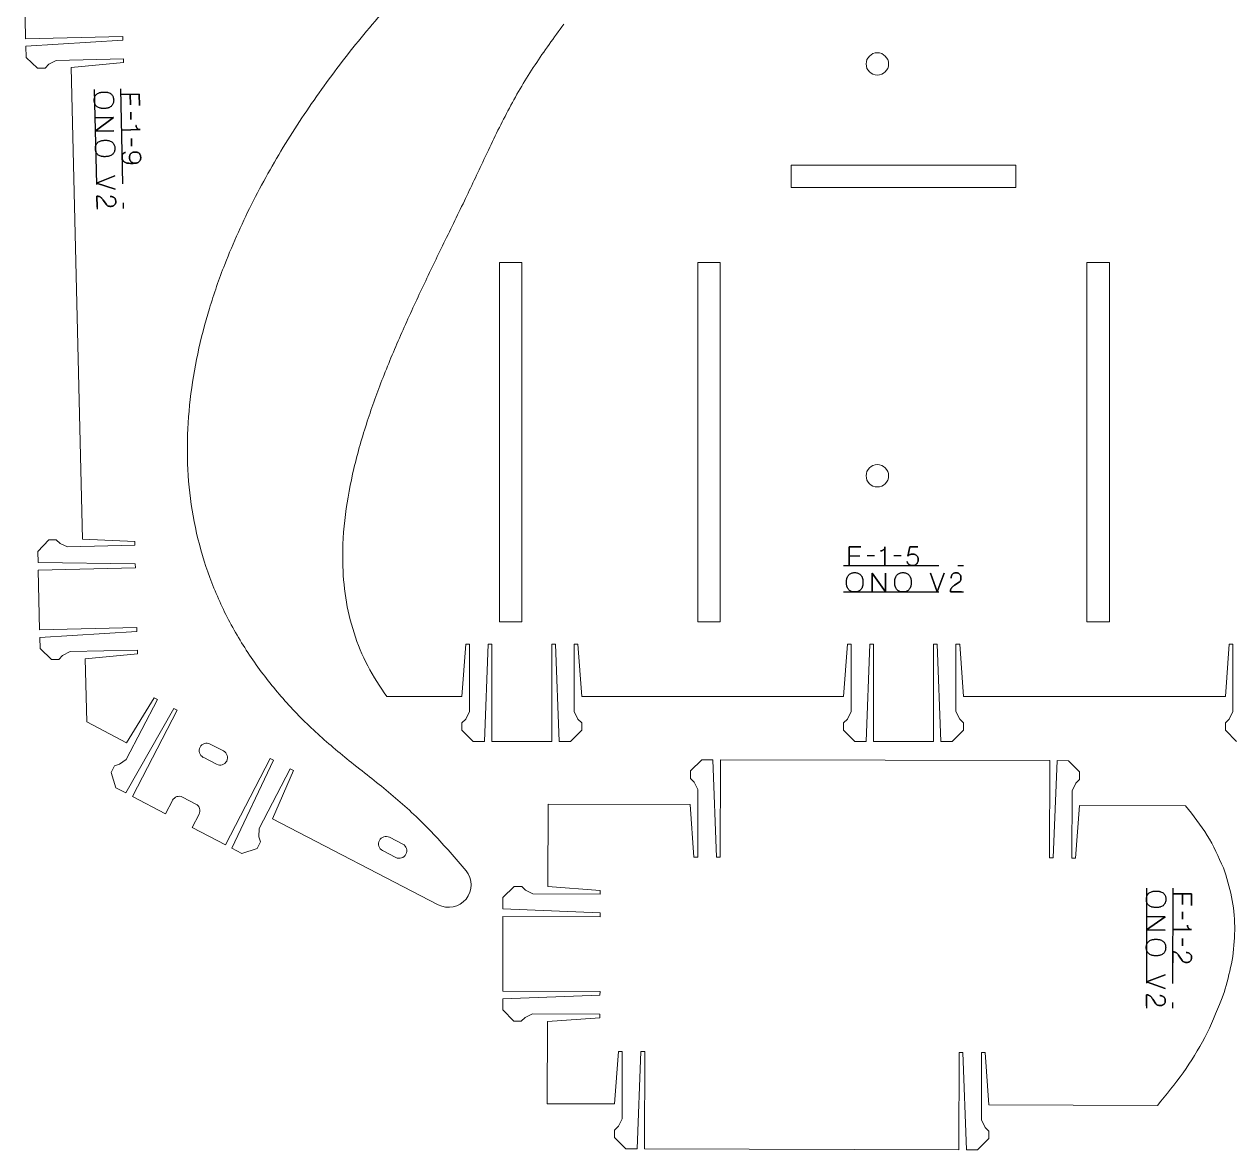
# Model space of a CAD drawing. Header units: millimetres. Extents: x 8 to 591, y 12 to 890.
# Drawn here: x 8.7 to 170.6, y 11.6 to 161.9 of the extents above; entities that cross this region are included whole.
import ezdxf

# ---------------------------------------------------------------- set-up
doc = ezdxf.new("R2010")
doc.units = ezdxf.units.MM
doc.header["$PDSIZE"] = -1
doc.linetypes.add('CENTERX2', pattern=[20.32, 12.7, -2.54, 2.54, -2.54])

msp = doc.modelspace()

# ---------------------------------------------------------------- linework, layer by layer
at = {"color": 7, "linetype": 'Continuous', "lineweight": 15}
for p, q in [((8.91, 160), (8.73, 168)), ((8.91, 160), (21.91, 160.31)), ((21.91, 160.31), (21.92, 159.81)), ((21.92, 159.81), (8.94, 159)), ((8.94, 159), (8.97, 157.5)), ((8.97, 157.5), (10.51, 156.04)), ((12, 156.58), (12.98, 157.1)), ((12.98, 157.1), (21.98, 157.31)), ((21.98, 157.31), (21.99, 156.81)), ((10.51, 156.04), (11.51, 156.06)), ((11.51, 156.06), (12, 156.58)), ((21.99, 156.81), (15.01, 156.15)), ((16.49, 93.16), (15.01, 156.15)), ((70.56, 144.75), (70.15, 143.84)), ((111.21, 143.12), (141.21, 143.12)), ((111.21, 143.12), (111.21, 140.12)), ((141.21, 143.12), (141.21, 140.12)), ((111.21, 140.12), (141.21, 140.12)), ((75.21, 130.12), (72.21, 130.12)), ((72.21, 130.12), (72.21, 82.12)), ((75.21, 130.12), (75.21, 82.12)), ((98.71, 130.12), (98.71, 82.12)), ((98.71, 130.12), (101.71, 130.12)), ((101.71, 130.12), (101.71, 82.12)), ((150.71, 130.12), (150.71, 82.12)), ((153.71, 130.12), (150.71, 130.12)), ((153.71, 130.12), (153.71, 82.12)), ((10.53, 91.52), (12, 93.06)), ((12, 93.06), (12.99, 93.08)), ((12.99, 93.08), (13.51, 92.59)), ((13.51, 92.59), (14.52, 92.12)), ((14.52, 92.12), (23.52, 92.33)), ((23.5, 92.83), (16.49, 93.16)), ((23.52, 92.33), (23.5, 92.83)), ((10.57, 90.02), (10.53, 91.52)), ((23.57, 89.83), (10.57, 90.02)), ((10.59, 89.02), (23.59, 89.33)), ((23.59, 89.33), (23.57, 89.83)), ((10.78, 81.03), (10.59, 89.02)), ((10.78, 81.03), (23.78, 81.33)), ((23.78, 81.33), (23.79, 80.83)), ((75.21, 82.12), (72.21, 82.12)), ((98.71, 82.12), (101.71, 82.12)), ((153.71, 82.12), (150.71, 82.12)), ((23.79, 80.83), (10.8, 80.03)), ((10.8, 80.03), (10.84, 78.53)), ((10.84, 78.53), (12.37, 77.06)), ((13.86, 77.6), (14.85, 78.12)), ((14.85, 78.12), (23.85, 78.33)), ((23.86, 77.83), (16.87, 77.17)), ((23.85, 78.33), (23.86, 77.83)), ((67.71, 79.12), (67.21, 72.12)), ((68.21, 79.12), (67.71, 79.12)), ((68.21, 70.12), (68.21, 79.12)), ((70.71, 79.12), (70.21, 66.12)), ((71.21, 79.12), (70.71, 79.12)), ((71.21, 66.12), (71.21, 79.12)), ((79.21, 79.12), (79.71, 79.12)), ((79.21, 66.12), (79.21, 79.12)), ((79.71, 79.12), (80.21, 66.12)), ((82.21, 79.12), (82.71, 79.12)), ((82.21, 70.12), (82.21, 79.12)), ((82.71, 79.12), (83.21, 72.12)), ((118.71, 79.12), (118.21, 72.12)), ((119.21, 79.12), (118.71, 79.12)), ((119.21, 70.12), (119.21, 79.12)), ((121.71, 79.12), (121.21, 66.12)), ((122.21, 79.12), (121.71, 79.12)), ((122.21, 66.12), (122.21, 79.12)), ((130.21, 79.12), (130.71, 79.12)), ((130.21, 66.12), (130.21, 79.12)), ((130.71, 79.12), (131.21, 66.12)), ((133.21, 79.12), (133.71, 79.12)), ((133.21, 70.12), (133.21, 79.12)), ((133.71, 79.12), (134.21, 72.12)), ((169.71, 79.12), (169.21, 72.12)), ((170.21, 79.12), (169.71, 79.12)), ((170.21, 70.12), (170.21, 79.12)), ((12.37, 77.06), (13.37, 77.09)), ((13.37, 77.09), (13.86, 77.6)), ((16.87, 77.17), (17.07, 68.73)), ((22.36, 63.72), (26.51, 71.71)), ((26.07, 71.94), (22.39, 65.96)), ((26.51, 71.71), (26.07, 71.94)), ((67.21, 72.12), (57.17, 72.12)), ((83.21, 72.12), (118.21, 72.12)), ((169.21, 72.12), (134.21, 72.12)), ((28.73, 70.55), (22.29, 59.25)), ((23.18, 58.79), (29.17, 70.32)), ((29.17, 70.32), (28.73, 70.55)), ((67.71, 69.12), (68.21, 70.12)), ((82.71, 69.12), (82.21, 70.12)), ((118.71, 69.12), (119.21, 70.12)), ((133.71, 69.12), (133.21, 70.12)), ((169.71, 69.12), (170.21, 70.12)), ((22.39, 65.96), (17.07, 68.73)), ((67.21, 68.62), (67.71, 69.12)), ((67.21, 67.62), (67.21, 68.62)), ((83.21, 68.62), (82.71, 69.12)), ((83.21, 67.62), (83.21, 68.62)), ((118.21, 68.62), (118.71, 69.12)), ((118.21, 67.62), (118.21, 68.62)), ((134.21, 68.62), (133.71, 69.12)), ((134.21, 67.62), (134.21, 68.62)), ((169.21, 68.62), (169.71, 69.12)), ((169.21, 67.62), (169.21, 68.62)), ((68.71, 66.12), (67.21, 67.62)), ((81.71, 66.12), (83.21, 67.62)), ((119.71, 66.12), (118.21, 67.62)), ((132.71, 66.12), (134.21, 67.62)), ((170.71, 66.12), (169.21, 67.62)), ((35.35, 64.86), (33.57, 65.78)), ((70.21, 66.12), (68.71, 66.12)), ((71.21, 66.12), (79.21, 66.12)), ((80.21, 66.12), (81.71, 66.12)), ((121.21, 66.12), (119.71, 66.12)), ((122.21, 66.12), (130.21, 66.12)), ((131.21, 66.12), (132.71, 66.12)), ((21.45, 63.07), (22.36, 63.72)), ((34.43, 63.09), (32.65, 64.01)), ((35.6, 52.33), (41.59, 63.87)), ((42.04, 63.64), (36.48, 51.87)), ((41.59, 63.87), (42.04, 63.64)), ((99.24, 63.69), (97.74, 62.19)), ((100.74, 63.68), (99.24, 63.69)), ((101.2, 50.68), (100.74, 63.68)), ((101.74, 63.68), (101.7, 50.68)), ((145.74, 63.56), (101.74, 63.68)), ((145.74, 63.56), (145.7, 50.56)), ((146.2, 50.56), (146.74, 63.56)), ((146.74, 63.56), (148.24, 63.55)), ((148.24, 63.55), (149.74, 62.05)), ((20.32, 61.97), (20.78, 62.85)), ((20.96, 59.94), (20.32, 61.97)), ((20.78, 62.85), (21.45, 63.07)), ((40.1, 54.5), (44.26, 62.48)), ((44.7, 62.25), (41.91, 55.81)), ((44.26, 62.48), (44.7, 62.25)), ((53.56, 62.44), (52.77, 63.05)), ((97.74, 62.19), (97.73, 61.19)), ((149.74, 62.05), (149.73, 61.05)), ((22.29, 59.25), (20.96, 59.94)), ((97.73, 61.19), (98.23, 60.69)), ((98.23, 60.69), (98.73, 59.69)), ((149.23, 60.55), (148.73, 59.55)), ((149.73, 61.05), (149.23, 60.55)), ((27.61, 56.48), (23.18, 58.79)), ((29.88, 58.68), (31.66, 57.76)), ((98.73, 59.69), (98.71, 50.69)), ((148.73, 59.55), (148.7, 50.55)), ((27.61, 56.48), (28.53, 58.26)), ((78.69, 46.74), (78.72, 57.74)), ((97.72, 57.69), (78.72, 57.74)), ((98.21, 50.69), (97.72, 57.69)), ((149.2, 50.55), (149.72, 57.55)), ((163.9, 57.51), (149.72, 57.55)), ((32.08, 56.41), (31.16, 54.64)), ((41.91, 55.81), (64.05, 44.31)), ((35.6, 52.33), (31.16, 54.64)), ((40.09, 53.38), (40.1, 54.5)), ((36.48, 51.87), (37.82, 51.18)), ((37.82, 51.18), (39.84, 51.82)), ((39.84, 51.82), (40.3, 52.71)), ((40.3, 52.71), (40.09, 53.38)), ((59.3, 52.41), (57.53, 53.33)), ((58.38, 50.63), (56.61, 51.55)), ((98.71, 50.69), (98.21, 50.69)), ((101.7, 50.68), (101.2, 50.68)), ((145.7, 50.56), (146.2, 50.56)), ((148.7, 50.55), (149.2, 50.55)), ((168.94, 49.23), (169.28, 48.29)), ((72.69, 45.26), (74.19, 46.76)), ((74.19, 46.76), (75.19, 46.75)), ((75.19, 46.75), (75.69, 46.25)), ((75.69, 46.25), (76.69, 45.75)), ((76.69, 45.75), (85.69, 45.72)), ((85.69, 46.22), (78.69, 46.74)), ((85.69, 45.72), (85.69, 46.22)), ((72.69, 43.76), (72.69, 45.26)), ((85.68, 43.22), (72.69, 43.76)), ((72.68, 42.76), (72.66, 32.76)), ((72.68, 42.76), (85.68, 42.72)), ((85.68, 42.72), (85.68, 43.22)), ((72.66, 32.76), (85.66, 32.72)), ((85.66, 32.72), (85.65, 32.22)), ((169.03, 32.58), (168.71, 31.64)), ((85.65, 32.22), (72.65, 31.76)), ((72.65, 31.76), (72.65, 30.26)), ((72.65, 30.26), (74.14, 28.76)), ((75.14, 28.75), (75.65, 29.25)), ((75.65, 29.25), (76.65, 29.75)), ((76.65, 29.75), (85.65, 29.72)), ((85.65, 29.22), (78.64, 28.74)), ((85.65, 29.72), (85.65, 29.22)), ((74.14, 28.76), (75.14, 28.75)), ((78.64, 28.74), (78.61, 17.74)), ((88.13, 24.72), (87.61, 17.72)), ((88.63, 24.72), (88.13, 24.72)), ((88.61, 15.72), (88.63, 24.72)), ((91.13, 24.71), (90.6, 11.71)), ((91.63, 24.71), (91.13, 24.71)), ((91.6, 11.71), (91.63, 24.71)), ((133.6, 11.59), (133.63, 24.59)), ((133.63, 24.59), (134.13, 24.59)), ((134.13, 24.59), (134.6, 11.59)), ((136.61, 15.58), (136.63, 24.58)), ((136.63, 24.58), (137.13, 24.58)), ((137.13, 24.58), (137.61, 17.58)), ((78.61, 17.74), (87.61, 17.72)), ((137.61, 17.58), (160.15, 17.52)), ((87.6, 14.22), (88.11, 14.72)), ((88.11, 14.72), (88.61, 15.72)), ((137.11, 14.58), (136.61, 15.58)), ((137.6, 14.08), (137.11, 14.58)), ((87.6, 13.22), (87.6, 14.22)), ((89.1, 11.71), (87.6, 13.22)), ((136.1, 11.59), (137.6, 13.08)), ((137.6, 13.08), (137.6, 14.08)), ((90.6, 11.71), (89.1, 11.71)), ((133.6, 11.59), (91.6, 11.71)), ((134.6, 11.59), (136.1, 11.59))]:
    msp.add_line(p, q, dxfattribs=at)
at = {"color": 7, "linetype": 'CENTERX2'}
for p, q in [((18.08, 153.22), (18.45, 137.22)), ((21.58, 153.3), (21.95, 137.31)), ((118.21, 89.62), (134.21, 89.62)), ((118.21, 86.12), (134.21, 86.12)), ((158.69, 46.52), (158.65, 30.52)), ((162.19, 46.51), (162.15, 30.51))]:
    msp.add_line(p, q, dxfattribs=at)
at = {"color": 7, "linetype": 'Continuous'}
for p, q in [((118.96, 90.91), (120.37, 90.91)), ((122.35, 90.94), (121.34, 90.94)), ((125.91, 90.94), (124.9, 90.94))]:
    msp.add_line(p, q, dxfattribs=at)
at = {"color": 7, "linetype": 'Continuous', "flags": 128}
for points in [[(18.08, 151.74), (18.08, 151.86), (18.09, 151.96), (18.11, 152.07), (18.14, 152.17), (18.17, 152.27), (18.22, 152.36), (18.28, 152.45), (18.35, 152.53), (18.43, 152.6), (18.52, 152.67), (18.63, 152.72), (18.74, 152.77), (18.8, 152.8), (18.87, 152.81), (18.94, 152.83), (19.02, 152.84), (19.09, 152.86), (19.17, 152.86), (19.26, 152.87), (19.35, 152.87), (19.35, 152.87), (19.44, 152.87), (19.52, 152.87), (19.6, 152.87), (19.68, 152.86), (19.75, 152.85), (19.83, 152.84), (19.89, 152.82), (19.96, 152.8), (20.08, 152.76), (20.19, 152.7), (20.28, 152.64), (20.37, 152.57), (20.44, 152.5), (20.5, 152.42), (20.56, 152.33), (20.6, 152.23), (20.63, 152.13), (20.65, 152.02), (20.67, 151.92), (20.68, 151.8), (20.68, 151.8), (20.67, 151.69), (20.66, 151.58), (20.65, 151.48), (20.62, 151.38), (20.58, 151.28), (20.53, 151.19), (20.47, 151.1), (20.4, 151.02), (20.32, 150.95), (20.23, 150.88), (20.12, 150.82), (20.01, 150.77), (19.94, 150.75), (19.88, 150.73), (19.8, 150.72), (19.73, 150.7), (19.65, 150.69), (19.57, 150.68), (19.49, 150.68), (19.4, 150.67), (19.4, 150.67), (19.31, 150.67), (19.23, 150.67), (19.14, 150.68), (19.07, 150.69), (18.99, 150.7), (18.92, 150.71), (18.85, 150.73), (18.79, 150.75), (18.67, 150.79), (18.56, 150.84), (18.47, 150.9), (18.39, 150.97), (18.31, 151.05), (18.25, 151.13), (18.2, 151.22), (18.16, 151.32), (18.13, 151.42), (18.1, 151.52), (18.09, 151.63)], [(18.08, 151.74), (18.08, 151.86), (18.09, 151.96), (18.11, 152.07), (18.14, 152.17), (18.17, 152.27), (18.22, 152.36), (18.28, 152.45), (18.35, 152.53), (18.43, 152.6), (18.52, 152.67), (18.63, 152.72), (18.74, 152.77), (18.8, 152.8), (18.87, 152.81), (18.94, 152.83), (19.02, 152.84), (19.09, 152.86), (19.17, 152.86), (19.26, 152.87), (19.35, 152.87), (19.35, 152.87), (19.44, 152.87), (19.52, 152.87), (19.6, 152.87), (19.68, 152.86), (19.75, 152.85), (19.83, 152.84), (19.89, 152.82), (19.96, 152.8), (20.08, 152.76), (20.19, 152.7), (20.28, 152.64), (20.37, 152.57), (20.44, 152.5), (20.5, 152.42), (20.56, 152.33), (20.6, 152.23), (20.63, 152.13), (20.65, 152.02), (20.67, 151.92), (20.68, 151.8), (20.68, 151.8), (20.67, 151.69), (20.66, 151.58), (20.65, 151.48), (20.62, 151.38), (20.58, 151.28), (20.53, 151.19), (20.47, 151.1), (20.4, 151.02), (20.32, 150.95), (20.23, 150.88), (20.12, 150.82), (20.01, 150.77), (19.94, 150.75), (19.88, 150.73), (19.8, 150.72), (19.73, 150.7), (19.65, 150.69), (19.57, 150.68), (19.49, 150.68), (19.4, 150.67), (19.4, 150.67), (19.31, 150.67), (19.23, 150.67), (19.14, 150.68), (19.07, 150.69), (18.99, 150.7), (18.92, 150.71), (18.85, 150.73), (18.79, 150.75), (18.67, 150.79), (18.56, 150.84), (18.47, 150.9), (18.39, 150.97), (18.31, 151.05), (18.25, 151.13), (18.2, 151.22), (18.16, 151.32), (18.13, 151.42), (18.1, 151.52), (18.09, 151.63), (18.08, 151.74)], [(24.09, 152.61), (24.13, 151.07), (24.13, 151.07), (24.09, 152.61), (24.09, 152.61), (21.59, 152.55), (21.59, 152.55), (24.09, 152.61)], [(22.88, 152.58), (22.91, 151.18), (22.91, 151.18), (22.88, 152.58)], [(20.67, 149.49), (18.21, 147.65), (18.21, 147.65), (20.71, 147.71), (20.71, 147.71), (18.21, 147.65), (18.21, 147.65), (20.67, 149.49), (20.67, 149.49), (18.17, 149.43), (18.17, 149.43), (20.67, 149.49)], [(22.99, 149.2), (22.96, 150.2), (22.96, 150.2), (22.99, 149.2)], [(24.21, 147.85), (24.13, 147.85), (24.06, 147.86), (24, 147.88), (23.94, 147.91), (23.89, 147.94), (23.85, 147.98), (23.81, 148.02), (23.78, 148.07), (23.75, 148.11), (23.72, 148.16), (23.7, 148.21), (23.68, 148.26), (23.67, 148.31), (23.66, 148.35), (23.66, 148.39), (23.65, 148.42), (23.65, 148.42), (23.66, 148.39), (23.66, 148.35), (23.67, 148.31), (23.68, 148.26), (23.7, 148.21), (23.72, 148.16), (23.75, 148.11), (23.78, 148.07), (23.81, 148.02), (23.85, 147.98), (23.89, 147.94), (23.94, 147.91), (24, 147.88), (24.06, 147.86), (24.13, 147.85), (24.21, 147.85), (24.21, 147.85), (21.71, 147.79), (21.71, 147.79), (24.21, 147.85)], [(18.23, 145.3), (18.23, 145.42), (18.24, 145.52), (18.26, 145.63), (18.29, 145.73), (18.33, 145.83), (18.37, 145.92), (18.43, 146.01), (18.5, 146.09), (18.58, 146.16), (18.67, 146.22), (18.78, 146.28), (18.89, 146.33), (18.96, 146.35), (19.02, 146.37), (19.09, 146.39), (19.17, 146.4), (19.25, 146.42), (19.33, 146.42), (19.41, 146.43), (19.5, 146.43), (19.5, 146.43), (19.59, 146.43), (19.67, 146.43), (19.75, 146.43), (19.83, 146.42), (19.91, 146.41), (19.98, 146.4), (20.05, 146.38), (20.11, 146.36), (20.23, 146.32), (20.34, 146.26), (20.43, 146.2), (20.52, 146.13), (20.59, 146.06), (20.66, 145.97), (20.71, 145.89), (20.75, 145.79), (20.78, 145.69), (20.81, 145.58), (20.82, 145.48), (20.83, 145.36), (20.83, 145.36), (20.83, 145.25), (20.82, 145.14), (20.8, 145.04), (20.77, 144.93), (20.73, 144.84), (20.68, 144.75), (20.63, 144.66), (20.56, 144.58), (20.47, 144.51), (20.38, 144.44), (20.28, 144.38), (20.16, 144.33), (20.09, 144.31), (20.03, 144.29), (19.96, 144.28), (19.88, 144.26), (19.81, 144.25), (19.72, 144.24), (19.64, 144.24), (19.55, 144.23), (19.55, 144.23), (19.46, 144.23), (19.38, 144.23), (19.3, 144.24), (19.22, 144.25), (19.14, 144.26), (19.07, 144.27), (19.01, 144.29), (18.94, 144.3), (18.82, 144.35), (18.72, 144.4), (18.62, 144.46), (18.54, 144.53), (18.46, 144.61), (18.4, 144.69), (18.35, 144.78), (18.31, 144.88), (18.28, 144.98), (18.25, 145.08), (18.24, 145.19)], [(18.23, 145.3), (18.23, 145.42), (18.24, 145.52), (18.26, 145.63), (18.29, 145.73), (18.33, 145.83), (18.37, 145.92), (18.43, 146.01), (18.5, 146.09), (18.58, 146.16), (18.67, 146.22), (18.78, 146.28), (18.89, 146.33), (18.96, 146.35), (19.02, 146.37), (19.09, 146.39), (19.17, 146.4), (19.25, 146.42), (19.33, 146.42), (19.41, 146.43), (19.5, 146.43), (19.5, 146.43), (19.59, 146.43), (19.67, 146.43), (19.75, 146.43), (19.83, 146.42), (19.91, 146.41), (19.98, 146.4), (20.05, 146.38), (20.11, 146.36), (20.23, 146.32), (20.34, 146.26), (20.43, 146.2), (20.52, 146.13), (20.59, 146.06), (20.66, 145.97), (20.71, 145.89), (20.75, 145.79), (20.78, 145.69), (20.81, 145.58), (20.82, 145.48), (20.83, 145.36), (20.83, 145.36), (20.83, 145.25), (20.82, 145.14), (20.8, 145.04), (20.77, 144.93), (20.73, 144.84), (20.68, 144.75), (20.63, 144.66), (20.56, 144.58), (20.47, 144.51), (20.38, 144.44), (20.28, 144.38), (20.16, 144.33), (20.09, 144.31), (20.03, 144.29), (19.96, 144.28), (19.88, 144.26), (19.81, 144.25), (19.72, 144.24), (19.64, 144.24), (19.55, 144.23), (19.55, 144.23), (19.46, 144.23), (19.38, 144.23), (19.3, 144.24), (19.22, 144.25), (19.14, 144.26), (19.07, 144.27), (19.01, 144.29), (18.94, 144.3), (18.82, 144.35), (18.72, 144.4), (18.62, 144.46), (18.54, 144.53), (18.46, 144.61), (18.4, 144.69), (18.35, 144.78), (18.31, 144.88), (18.28, 144.98), (18.25, 145.08), (18.24, 145.19), (18.23, 145.3)], [(23.07, 145.64), (23.05, 146.65), (23.05, 146.65), (23.07, 145.64)], [(23.56, 143.36), (23.48, 143.36), (23.4, 143.37), (23.32, 143.39), (23.25, 143.41), (23.18, 143.44), (23.12, 143.48), (23.06, 143.52), (23.01, 143.56), (22.96, 143.61), (22.92, 143.67), (22.88, 143.73), (22.85, 143.79), (22.82, 143.86), (22.81, 143.93), (22.79, 144.01), (22.79, 144.08), (22.79, 144.08), (22.79, 144.16), (22.79, 144.23), (22.81, 144.31), (22.82, 144.38), (22.84, 144.45), (22.87, 144.51), (22.9, 144.57), (22.94, 144.62), (22.99, 144.67), (23.04, 144.72), (23.1, 144.76), (23.17, 144.79), (23.25, 144.82), (23.33, 144.84), (23.42, 144.86), (23.52, 144.86), (23.52, 144.86), (23.62, 144.86), (23.72, 144.85), (23.8, 144.83), (23.88, 144.81), (23.95, 144.78), (24.01, 144.74), (24.07, 144.7), (24.11, 144.65), (24.16, 144.6), (24.19, 144.54), (24.22, 144.48), (24.25, 144.41), (24.27, 144.34), (24.28, 144.27), (24.29, 144.19), (24.29, 144.12), (24.29, 144.12), (24.29, 144.04), (24.28, 143.97), (24.27, 143.9), (24.25, 143.83), (24.22, 143.76), (24.18, 143.7), (24.14, 143.64), (24.1, 143.59), (24.05, 143.54), (23.99, 143.5), (23.93, 143.46), (23.86, 143.43), (23.79, 143.41), (23.72, 143.39), (23.64, 143.37), (23.56, 143.36), (23.56, 143.36), (23.5, 143.36), (23.43, 143.35), (23.36, 143.35), (23.27, 143.34), (23.19, 143.34), (23.1, 143.33), (23, 143.33), (22.91, 143.33), (22.71, 143.35), (22.52, 143.37), (22.42, 143.39), (22.33, 143.42), (22.24, 143.45), (22.16, 143.49), (22.09, 143.54), (22.02, 143.6), (21.95, 143.66), (21.9, 143.74), (21.88, 143.78), (21.86, 143.82), (21.84, 143.86), (21.82, 143.91), (21.81, 143.96), (21.8, 144.02), (21.8, 144.07), (21.79, 144.13), (21.79, 144.13), (21.79, 144.23), (21.8, 144.31), (21.81, 144.39), (21.83, 144.45), (21.86, 144.51), (21.88, 144.56), (21.91, 144.61), (21.95, 144.65), (21.98, 144.68), (22.02, 144.71), (22.05, 144.73), (22.09, 144.75), (22.13, 144.77), (22.17, 144.78), (22.2, 144.79), (22.24, 144.79), (22.24, 144.79), (22.2, 144.79), (22.17, 144.78), (22.13, 144.77), (22.09, 144.75), (22.05, 144.73), (22.02, 144.71), (21.98, 144.68), (21.95, 144.65), (21.91, 144.61), (21.88, 144.56), (21.86, 144.51), (21.83, 144.45), (21.81, 144.39), (21.8, 144.31), (21.79, 144.23), (21.79, 144.13), (21.79, 144.13), (21.8, 144.07), (21.8, 144.02), (21.81, 143.96), (21.82, 143.91), (21.84, 143.86), (21.86, 143.82), (21.88, 143.78), (21.9, 143.74), (21.95, 143.66), (22.02, 143.6), (22.09, 143.54), (22.16, 143.49), (22.24, 143.45), (22.33, 143.42), (22.42, 143.39), (22.52, 143.37), (22.71, 143.35), (22.91, 143.33), (23, 143.33), (23.1, 143.33), (23.19, 143.34), (23.27, 143.34), (23.36, 143.35), (23.43, 143.35), (23.5, 143.36), (23.56, 143.36), (23.56, 143.36), (23.64, 143.37), (23.72, 143.39), (23.79, 143.41), (23.86, 143.43), (23.93, 143.46), (23.99, 143.5), (24.05, 143.54), (24.1, 143.59), (24.14, 143.64), (24.18, 143.7), (24.22, 143.76), (24.25, 143.83), (24.27, 143.9), (24.28, 143.97), (24.29, 144.04), (24.29, 144.12), (24.29, 144.12), (24.29, 144.19), (24.28, 144.27), (24.27, 144.34), (24.25, 144.41), (24.22, 144.48), (24.19, 144.54), (24.16, 144.6), (24.11, 144.65), (24.07, 144.7), (24.01, 144.74), (23.95, 144.78), (23.88, 144.81), (23.8, 144.83), (23.72, 144.85), (23.62, 144.86), (23.52, 144.86), (23.52, 144.86), (23.42, 144.86), (23.33, 144.84), (23.25, 144.82), (23.17, 144.79), (23.1, 144.76), (23.04, 144.72), (22.99, 144.67), (22.94, 144.62), (22.9, 144.57), (22.87, 144.51), (22.84, 144.45), (22.82, 144.38), (22.81, 144.31), (22.79, 144.23), (22.79, 144.16), (22.79, 144.08), (22.79, 144.08), (22.79, 144.01), (22.81, 143.93), (22.82, 143.86), (22.85, 143.79), (22.88, 143.73), (22.92, 143.67), (22.96, 143.61), (23.01, 143.56), (23.06, 143.52), (23.12, 143.48), (23.18, 143.44), (23.25, 143.41), (23.32, 143.39), (23.4, 143.37), (23.48, 143.36), (23.56, 143.36)], [(18.37, 140.72), (20.85, 141.69), (20.85, 141.69), (18.37, 140.72), (18.37, 140.72), (20.89, 139.88), (20.89, 139.88), (18.37, 140.72)], [(18.41, 138.97), (18.51, 138.97), (18.59, 138.96), (18.67, 138.94), (18.74, 138.92), (18.8, 138.9), (18.86, 138.87), (18.92, 138.84), (18.97, 138.8), (19.02, 138.76), (19.06, 138.72), (19.1, 138.67), (19.14, 138.62), (19.22, 138.52), (19.29, 138.41), (19.29, 138.41), (19.71, 137.83), (19.71, 137.83), (19.74, 137.79), (19.77, 137.75), (19.81, 137.72), (19.85, 137.69), (19.93, 137.65), (20.01, 137.62), (20.1, 137.61), (20.18, 137.6), (20.27, 137.6), (20.36, 137.6), (20.36, 137.6), (20.4, 137.61), (20.45, 137.61), (20.5, 137.62), (20.55, 137.64), (20.61, 137.66), (20.66, 137.68), (20.71, 137.71), (20.75, 137.75), (20.8, 137.79), (20.84, 137.83), (20.87, 137.89), (20.91, 137.95), (20.93, 138.01), (20.95, 138.09), (20.96, 138.17), (20.96, 138.25), (20.96, 138.25), (20.96, 138.34), (20.94, 138.43), (20.92, 138.5), (20.89, 138.57), (20.86, 138.63), (20.82, 138.68), (20.77, 138.73), (20.72, 138.77), (20.67, 138.81), (20.61, 138.84), (20.55, 138.87), (20.49, 138.89), (20.42, 138.9), (20.36, 138.91), (20.29, 138.91), (20.23, 138.92), (20.23, 138.92), (20.29, 138.91), (20.36, 138.91), (20.42, 138.9), (20.49, 138.89), (20.55, 138.87), (20.61, 138.84), (20.67, 138.81), (20.72, 138.77), (20.77, 138.73), (20.82, 138.68), (20.86, 138.63), (20.89, 138.57), (20.92, 138.5), (20.94, 138.43), (20.96, 138.34), (20.96, 138.25), (20.96, 138.25), (20.96, 138.17), (20.95, 138.09), (20.93, 138.01), (20.91, 137.95), (20.87, 137.89), (20.84, 137.83), (20.8, 137.79), (20.75, 137.75), (20.71, 137.71), (20.66, 137.68), (20.61, 137.66), (20.55, 137.64), (20.5, 137.62), (20.45, 137.61), (20.4, 137.61), (20.36, 137.6), (20.36, 137.6), (20.27, 137.6), (20.18, 137.6), (20.1, 137.61), (20.01, 137.62), (19.93, 137.65), (19.85, 137.69), (19.81, 137.72), (19.77, 137.75), (19.74, 137.79), (19.71, 137.83), (19.71, 137.83), (19.29, 138.41), (19.29, 138.41), (19.22, 138.52), (19.14, 138.62), (19.1, 138.67), (19.06, 138.72), (19.02, 138.76), (18.97, 138.8), (18.92, 138.84), (18.86, 138.87), (18.8, 138.9), (18.74, 138.92), (18.67, 138.94), (18.59, 138.96), (18.51, 138.97), (18.41, 138.97), (18.41, 138.97), (18.45, 137.49), (18.45, 137.49), (18.41, 138.97)], [(118.96, 92.12), (120.51, 92.12), (120.51, 92.12), (118.96, 92.12), (118.96, 92.12), (118.96, 89.62), (118.96, 89.62), (118.96, 92.12)], [(123.73, 92.12), (123.72, 92.05), (123.71, 91.98), (123.69, 91.92), (123.66, 91.86), (123.62, 91.81), (123.59, 91.77), (123.54, 91.73), (123.5, 91.7), (123.45, 91.67), (123.4, 91.65), (123.35, 91.63), (123.3, 91.61), (123.26, 91.6), (123.21, 91.59), (123.17, 91.59), (123.14, 91.58), (123.14, 91.58), (123.17, 91.59), (123.21, 91.59), (123.26, 91.6), (123.3, 91.61), (123.35, 91.63), (123.4, 91.65), (123.45, 91.67), (123.5, 91.7), (123.54, 91.73), (123.59, 91.77), (123.62, 91.81), (123.66, 91.86), (123.69, 91.92), (123.71, 91.98), (123.72, 92.05), (123.73, 92.12), (123.73, 92.12), (123.73, 89.62), (123.73, 89.62), (123.73, 92.12)], [(127.06, 92.12), (126.78, 90.89), (126.78, 90.89), (126.85, 90.95), (126.92, 91), (126.99, 91.05), (127.06, 91.08), (127.14, 91.11), (127.23, 91.14), (127.28, 91.14), (127.33, 91.15), (127.39, 91.15), (127.45, 91.15), (127.45, 91.15), (127.51, 91.15), (127.58, 91.14), (127.64, 91.13), (127.71, 91.11), (127.77, 91.09), (127.83, 91.06), (127.89, 91.02), (127.94, 90.98), (127.99, 90.93), (128.04, 90.88), (128.08, 90.82), (128.11, 90.75), (128.14, 90.68), (128.16, 90.61), (128.17, 90.53), (128.18, 90.44), (128.18, 90.44), (128.18, 90.41), (128.17, 90.38), (128.17, 90.34), (128.17, 90.31), (128.15, 90.22), (128.12, 90.13), (128.09, 90.04), (128.04, 89.95), (128.02, 89.91), (127.98, 89.87), (127.95, 89.83), (127.91, 89.79), (127.87, 89.75), (127.82, 89.72), (127.77, 89.69), (127.71, 89.67), (127.65, 89.65), (127.59, 89.64), (127.52, 89.63), (127.44, 89.62), (127.44, 89.62), (127.33, 89.63), (127.23, 89.64), (127.14, 89.66), (127.07, 89.68), (127, 89.71), (126.94, 89.75), (126.89, 89.79), (126.85, 89.83), (126.81, 89.87), (126.78, 89.92), (126.76, 89.96), (126.74, 90.01), (126.71, 90.1), (126.7, 90.18), (126.7, 90.18), (126.71, 90.1), (126.74, 90.01), (126.76, 89.96), (126.78, 89.92), (126.81, 89.87), (126.85, 89.83), (126.89, 89.79), (126.94, 89.75), (127, 89.71), (127.07, 89.68), (127.14, 89.66), (127.23, 89.64), (127.33, 89.63), (127.44, 89.62), (127.44, 89.62), (127.52, 89.63), (127.59, 89.64), (127.65, 89.65), (127.71, 89.67), (127.77, 89.69), (127.82, 89.72), (127.87, 89.75), (127.91, 89.79), (127.95, 89.83), (127.98, 89.87), (128.02, 89.91), (128.04, 89.95), (128.09, 90.04), (128.12, 90.13), (128.15, 90.22), (128.17, 90.31), (128.17, 90.34), (128.17, 90.38), (128.18, 90.41), (128.18, 90.44), (128.18, 90.44), (128.17, 90.53), (128.16, 90.61), (128.14, 90.68), (128.11, 90.75), (128.08, 90.82), (128.04, 90.88), (127.99, 90.93), (127.94, 90.98), (127.89, 91.02), (127.83, 91.06), (127.77, 91.09), (127.71, 91.11), (127.64, 91.13), (127.58, 91.14), (127.51, 91.15), (127.45, 91.15), (127.45, 91.15), (127.39, 91.15), (127.33, 91.15), (127.28, 91.14), (127.23, 91.14), (127.14, 91.11), (127.06, 91.08), (126.99, 91.05), (126.92, 91), (126.85, 90.95), (126.78, 90.89), (126.78, 90.89), (127.06, 92.12), (127.06, 92.12), (128.1, 92.12), (128.1, 92.12), (127.06, 92.12)], [(119.69, 86.09), (119.58, 86.1), (119.47, 86.11), (119.36, 86.13), (119.26, 86.16), (119.16, 86.2), (119.07, 86.25), (118.99, 86.31), (118.91, 86.38), (118.84, 86.46), (118.78, 86.55), (118.72, 86.66), (118.67, 86.78), (118.65, 86.84), (118.64, 86.91), (118.62, 86.98), (118.61, 87.05), (118.6, 87.13), (118.59, 87.21), (118.59, 87.3), (118.59, 87.39), (118.59, 87.39), (118.59, 87.47), (118.59, 87.56), (118.6, 87.64), (118.61, 87.72), (118.62, 87.79), (118.64, 87.86), (118.65, 87.93), (118.67, 87.99), (118.72, 88.11), (118.78, 88.22), (118.84, 88.31), (118.91, 88.4), (118.99, 88.47), (119.07, 88.53), (119.16, 88.58), (119.26, 88.62), (119.36, 88.65), (119.47, 88.67), (119.58, 88.68), (119.69, 88.69), (119.69, 88.69), (119.8, 88.68), (119.91, 88.67), (120.01, 88.65), (120.12, 88.62), (120.21, 88.58), (120.3, 88.53), (120.39, 88.47), (120.46, 88.4), (120.54, 88.31), (120.6, 88.22), (120.66, 88.11), (120.7, 87.99), (120.72, 87.93), (120.74, 87.86), (120.75, 87.79), (120.77, 87.72), (120.78, 87.64), (120.78, 87.56), (120.79, 87.47), (120.79, 87.39), (120.79, 87.39), (120.79, 87.3), (120.78, 87.21), (120.78, 87.13), (120.77, 87.05), (120.75, 86.98), (120.74, 86.91), (120.72, 86.84), (120.7, 86.78), (120.66, 86.66), (120.6, 86.55), (120.54, 86.46), (120.46, 86.38), (120.39, 86.31), (120.3, 86.25), (120.21, 86.2), (120.12, 86.16), (120.01, 86.13), (119.91, 86.11), (119.8, 86.1)], [(119.69, 86.09), (119.58, 86.1), (119.47, 86.11), (119.36, 86.13), (119.26, 86.16), (119.16, 86.2), (119.07, 86.25), (118.99, 86.31), (118.91, 86.38), (118.84, 86.46), (118.78, 86.55), (118.72, 86.66), (118.67, 86.78), (118.65, 86.84), (118.64, 86.91), (118.62, 86.98), (118.61, 87.05), (118.6, 87.13), (118.59, 87.21), (118.59, 87.3), (118.59, 87.39), (118.59, 87.39), (118.59, 87.47), (118.59, 87.56), (118.6, 87.64), (118.61, 87.72), (118.62, 87.79), (118.64, 87.86), (118.65, 87.93), (118.67, 87.99), (118.72, 88.11), (118.78, 88.22), (118.84, 88.31), (118.91, 88.4), (118.99, 88.47), (119.07, 88.53), (119.16, 88.58), (119.26, 88.62), (119.36, 88.65), (119.47, 88.67), (119.58, 88.68), (119.69, 88.69), (119.69, 88.69), (119.8, 88.68), (119.91, 88.67), (120.01, 88.65), (120.12, 88.62), (120.21, 88.58), (120.3, 88.53), (120.39, 88.47), (120.46, 88.4), (120.54, 88.31), (120.6, 88.22), (120.66, 88.11), (120.7, 87.99), (120.72, 87.93), (120.74, 87.86), (120.75, 87.79), (120.77, 87.72), (120.78, 87.64), (120.78, 87.56), (120.79, 87.47), (120.79, 87.39), (120.79, 87.39), (120.79, 87.3), (120.78, 87.21), (120.78, 87.13), (120.77, 87.05), (120.75, 86.98), (120.74, 86.91), (120.72, 86.84), (120.7, 86.78), (120.66, 86.66), (120.6, 86.55), (120.54, 86.46), (120.46, 86.38), (120.39, 86.31), (120.3, 86.25), (120.21, 86.2), (120.12, 86.16), (120.01, 86.13), (119.91, 86.11), (119.8, 86.1), (119.69, 86.09)], [(122.01, 88.62), (123.79, 86.12), (123.79, 86.12), (123.79, 88.62), (123.79, 88.62), (123.79, 86.12), (123.79, 86.12), (122.01, 88.62), (122.01, 88.62), (122.01, 86.12), (122.01, 86.12), (122.01, 88.62)], [(126.13, 86.09), (126.02, 86.1), (125.91, 86.11), (125.8, 86.13), (125.7, 86.16), (125.61, 86.2), (125.52, 86.25), (125.43, 86.31), (125.35, 86.38), (125.28, 86.46), (125.22, 86.55), (125.16, 86.66), (125.12, 86.78), (125.1, 86.84), (125.08, 86.91), (125.06, 86.98), (125.05, 87.05), (125.04, 87.13), (125.03, 87.21), (125.03, 87.3), (125.03, 87.39), (125.03, 87.39), (125.03, 87.47), (125.03, 87.56), (125.04, 87.64), (125.05, 87.72), (125.06, 87.79), (125.08, 87.86), (125.1, 87.93), (125.12, 87.99), (125.16, 88.11), (125.22, 88.22), (125.28, 88.31), (125.35, 88.4), (125.43, 88.47), (125.52, 88.53), (125.61, 88.58), (125.7, 88.62), (125.8, 88.65), (125.91, 88.67), (126.02, 88.68), (126.13, 88.69), (126.13, 88.69), (126.24, 88.68), (126.35, 88.67), (126.46, 88.65), (126.56, 88.62), (126.65, 88.58), (126.75, 88.53), (126.83, 88.47), (126.91, 88.4), (126.98, 88.31), (127.04, 88.22), (127.1, 88.11), (127.14, 87.99), (127.17, 87.93), (127.18, 87.86), (127.2, 87.79), (127.21, 87.72), (127.22, 87.64), (127.23, 87.56), (127.23, 87.47), (127.23, 87.39), (127.23, 87.39), (127.23, 87.3), (127.23, 87.21), (127.22, 87.13), (127.21, 87.05), (127.2, 86.98), (127.18, 86.91), (127.17, 86.84), (127.14, 86.78), (127.1, 86.66), (127.04, 86.55), (126.98, 86.46), (126.91, 86.38), (126.83, 86.31), (126.75, 86.25), (126.65, 86.2), (126.56, 86.16), (126.46, 86.13), (126.35, 86.11), (126.24, 86.1)], [(126.13, 86.09), (126.02, 86.1), (125.91, 86.11), (125.8, 86.13), (125.7, 86.16), (125.61, 86.2), (125.52, 86.25), (125.43, 86.31), (125.35, 86.38), (125.28, 86.46), (125.22, 86.55), (125.16, 86.66), (125.12, 86.78), (125.1, 86.84), (125.08, 86.91), (125.06, 86.98), (125.05, 87.05), (125.04, 87.13), (125.03, 87.21), (125.03, 87.3), (125.03, 87.39), (125.03, 87.39), (125.03, 87.47), (125.03, 87.56), (125.04, 87.64), (125.05, 87.72), (125.06, 87.79), (125.08, 87.86), (125.1, 87.93), (125.12, 87.99), (125.16, 88.11), (125.22, 88.22), (125.28, 88.31), (125.35, 88.4), (125.43, 88.47), (125.52, 88.53), (125.61, 88.58), (125.7, 88.62), (125.8, 88.65), (125.91, 88.67), (126.02, 88.68), (126.13, 88.69), (126.13, 88.69), (126.24, 88.68), (126.35, 88.67), (126.46, 88.65), (126.56, 88.62), (126.65, 88.58), (126.75, 88.53), (126.83, 88.47), (126.91, 88.4), (126.98, 88.31), (127.04, 88.22), (127.1, 88.11), (127.14, 87.99), (127.17, 87.93), (127.18, 87.86), (127.2, 87.79), (127.21, 87.72), (127.22, 87.64), (127.23, 87.56), (127.23, 87.47), (127.23, 87.39), (127.23, 87.39), (127.23, 87.3), (127.23, 87.21), (127.22, 87.13), (127.21, 87.05), (127.2, 86.98), (127.18, 86.91), (127.17, 86.84), (127.14, 86.78), (127.1, 86.66), (127.04, 86.55), (126.98, 86.46), (126.91, 86.38), (126.83, 86.31), (126.75, 86.25), (126.65, 86.2), (126.56, 86.16), (126.46, 86.13), (126.35, 86.11), (126.24, 86.1), (126.13, 86.09)], [(130.71, 86.12), (129.8, 88.62), (129.8, 88.62), (130.71, 86.12), (130.71, 86.12), (131.62, 88.62), (131.62, 88.62), (130.71, 86.12)], [(132.47, 86.12), (132.47, 86.22), (132.48, 86.3), (132.5, 86.38), (132.52, 86.45), (132.55, 86.51), (132.58, 86.57), (132.61, 86.62), (132.65, 86.67), (132.69, 86.72), (132.73, 86.77), (132.78, 86.81), (132.83, 86.85), (132.93, 86.92), (133.04, 86.99), (133.04, 86.99), (133.64, 87.39), (133.64, 87.39), (133.68, 87.42), (133.72, 87.45), (133.75, 87.49), (133.78, 87.53), (133.82, 87.61), (133.85, 87.69), (133.87, 87.77), (133.87, 87.86), (133.88, 87.95), (133.88, 88.04), (133.88, 88.04), (133.88, 88.08), (133.87, 88.13), (133.86, 88.18), (133.85, 88.23), (133.83, 88.28), (133.8, 88.34), (133.78, 88.39), (133.74, 88.43), (133.7, 88.48), (133.66, 88.52), (133.61, 88.56), (133.55, 88.59), (133.48, 88.62), (133.41, 88.64), (133.33, 88.65), (133.24, 88.66), (133.24, 88.66), (133.15, 88.65), (133.07, 88.64), (132.99, 88.62), (132.93, 88.59), (132.86, 88.56), (132.81, 88.52), (132.76, 88.48), (132.72, 88.43), (132.68, 88.37), (132.65, 88.32), (132.62, 88.26), (132.6, 88.2), (132.58, 88.13), (132.57, 88.07), (132.56, 88), (132.56, 87.94), (132.56, 87.94), (132.56, 88), (132.57, 88.07), (132.58, 88.13), (132.6, 88.2), (132.62, 88.26), (132.65, 88.32), (132.68, 88.37), (132.72, 88.43), (132.76, 88.48), (132.81, 88.52), (132.86, 88.56), (132.93, 88.59), (132.99, 88.62), (133.07, 88.64), (133.15, 88.65), (133.24, 88.66), (133.24, 88.66), (133.33, 88.65), (133.41, 88.64), (133.48, 88.62), (133.55, 88.59), (133.61, 88.56), (133.66, 88.52), (133.7, 88.48), (133.74, 88.43), (133.78, 88.39), (133.8, 88.34), (133.83, 88.28), (133.85, 88.23), (133.86, 88.18), (133.87, 88.13), (133.88, 88.08), (133.88, 88.04), (133.88, 88.04), (133.88, 87.95), (133.87, 87.86), (133.87, 87.77), (133.85, 87.69), (133.82, 87.61), (133.78, 87.53), (133.75, 87.49), (133.72, 87.45), (133.68, 87.42), (133.64, 87.39), (133.64, 87.39), (133.04, 86.99), (133.04, 86.99), (132.93, 86.92), (132.83, 86.85), (132.78, 86.81), (132.73, 86.77), (132.69, 86.72), (132.65, 86.67), (132.61, 86.62), (132.58, 86.57), (132.55, 86.51), (132.52, 86.45), (132.5, 86.38), (132.48, 86.3), (132.47, 86.22), (132.47, 86.12), (132.47, 86.12), (133.95, 86.12), (133.95, 86.12), (132.47, 86.12)], [(158.66, 45.05), (158.66, 45.16), (158.68, 45.27), (158.7, 45.38), (158.73, 45.48), (158.77, 45.57), (158.82, 45.66), (158.88, 45.75), (158.95, 45.83), (159.03, 45.9), (159.12, 45.96), (159.23, 46.01), (159.35, 46.06), (159.41, 46.08), (159.48, 46.1), (159.55, 46.11), (159.62, 46.13), (159.7, 46.14), (159.78, 46.14), (159.87, 46.15), (159.96, 46.15), (159.96, 46.15), (160.04, 46.14), (160.13, 46.14), (160.21, 46.13), (160.29, 46.12), (160.36, 46.11), (160.43, 46.1), (160.5, 46.08), (160.56, 46.06), (160.68, 46.01), (160.79, 45.95), (160.88, 45.89), (160.97, 45.82), (161.04, 45.74), (161.1, 45.66), (161.15, 45.57), (161.19, 45.47), (161.22, 45.37), (161.24, 45.26), (161.25, 45.15), (161.25, 45.04), (161.25, 45.04), (161.25, 44.93), (161.24, 44.82), (161.21, 44.72), (161.18, 44.61), (161.15, 44.52), (161.09, 44.43), (161.03, 44.34), (160.96, 44.27), (160.88, 44.19), (160.78, 44.13), (160.68, 44.08), (160.56, 44.03), (160.49, 44.01), (160.43, 43.99), (160.35, 43.98), (160.28, 43.96), (160.2, 43.96), (160.12, 43.95), (160.04, 43.95), (159.95, 43.94), (159.95, 43.94), (159.86, 43.95), (159.78, 43.95), (159.69, 43.96), (159.62, 43.97), (159.54, 43.98), (159.47, 43.99), (159.4, 44.01), (159.34, 44.03), (159.22, 44.08), (159.12, 44.14), (159.02, 44.2), (158.94, 44.27), (158.87, 44.35), (158.81, 44.43), (158.76, 44.52), (158.72, 44.62), (158.69, 44.72), (158.67, 44.83), (158.66, 44.94)], [(158.66, 45.05), (158.66, 45.16), (158.68, 45.27), (158.7, 45.38), (158.73, 45.48), (158.77, 45.57), (158.82, 45.66), (158.88, 45.75), (158.95, 45.83), (159.03, 45.9), (159.12, 45.96), (159.23, 46.01), (159.35, 46.06), (159.41, 46.08), (159.48, 46.1), (159.55, 46.11), (159.62, 46.13), (159.7, 46.14), (159.78, 46.14), (159.87, 46.15), (159.96, 46.15), (159.96, 46.15), (160.04, 46.14), (160.13, 46.14), (160.21, 46.13), (160.29, 46.12), (160.36, 46.11), (160.43, 46.1), (160.5, 46.08), (160.56, 46.06), (160.68, 46.01), (160.79, 45.95), (160.88, 45.89), (160.97, 45.82), (161.04, 45.74), (161.1, 45.66), (161.15, 45.57), (161.19, 45.47), (161.22, 45.37), (161.24, 45.26), (161.25, 45.15), (161.25, 45.04), (161.25, 45.04), (161.25, 44.93), (161.24, 44.82), (161.21, 44.72), (161.18, 44.61), (161.15, 44.52), (161.09, 44.43), (161.03, 44.34), (160.96, 44.27), (160.88, 44.19), (160.78, 44.13), (160.68, 44.08), (160.56, 44.03), (160.49, 44.01), (160.43, 43.99), (160.35, 43.98), (160.28, 43.96), (160.2, 43.96), (160.12, 43.95), (160.04, 43.95), (159.95, 43.94), (159.95, 43.94), (159.86, 43.95), (159.78, 43.95), (159.69, 43.96), (159.62, 43.97), (159.54, 43.98), (159.47, 43.99), (159.4, 44.01), (159.34, 44.03), (159.22, 44.08), (159.12, 44.14), (159.02, 44.2), (158.94, 44.27), (158.87, 44.35), (158.81, 44.43), (158.76, 44.52), (158.72, 44.62), (158.69, 44.72), (158.67, 44.83), (158.66, 44.94), (158.66, 45.05)], [(164.69, 45.76), (164.69, 44.21), (164.69, 44.21), (164.69, 45.76), (164.69, 45.76), (162.19, 45.77), (162.19, 45.77), (164.69, 45.76)], [(163.48, 45.76), (163.47, 44.36), (163.47, 44.36), (163.48, 45.76)], [(161.18, 42.72), (158.68, 40.95), (158.68, 40.95), (161.18, 40.94), (161.18, 40.94), (158.68, 40.95), (158.68, 40.95), (161.18, 42.72), (161.18, 42.72), (158.68, 42.73), (158.68, 42.73), (161.18, 42.72)], [(163.5, 42.37), (163.5, 43.38), (163.5, 43.38), (163.5, 42.37)], [(164.68, 40.99), (164.6, 41), (164.53, 41.01), (164.47, 41.03), (164.42, 41.06), (164.37, 41.1), (164.33, 41.14), (164.29, 41.18), (164.25, 41.22), (164.23, 41.27), (164.2, 41.32), (164.18, 41.37), (164.17, 41.42), (164.16, 41.47), (164.15, 41.51), (164.14, 41.55), (164.14, 41.58), (164.14, 41.58), (164.14, 41.55), (164.15, 41.51), (164.16, 41.47), (164.17, 41.42), (164.18, 41.37), (164.2, 41.32), (164.23, 41.27), (164.25, 41.22), (164.29, 41.18), (164.33, 41.14), (164.37, 41.1), (164.42, 41.06), (164.47, 41.03), (164.53, 41.01), (164.6, 41), (164.68, 40.99), (164.68, 40.99), (162.18, 41), (162.18, 41), (164.68, 40.99)], [(158.64, 38.61), (158.64, 38.72), (158.66, 38.83), (158.68, 38.93), (158.71, 39.03), (158.75, 39.13), (158.8, 39.22), (158.86, 39.3), (158.93, 39.38), (159.01, 39.45), (159.11, 39.52), (159.21, 39.57), (159.33, 39.62), (159.39, 39.64), (159.46, 39.66), (159.53, 39.67), (159.6, 39.68), (159.68, 39.69), (159.76, 39.7), (159.85, 39.7), (159.94, 39.7), (159.94, 39.7), (160.03, 39.7), (160.11, 39.7), (160.19, 39.69), (160.27, 39.68), (160.34, 39.67), (160.41, 39.65), (160.48, 39.64), (160.54, 39.62), (160.66, 39.57), (160.77, 39.51), (160.86, 39.45), (160.95, 39.38), (161.02, 39.3), (161.08, 39.21), (161.13, 39.12), (161.17, 39.03), (161.2, 38.93), (161.22, 38.82), (161.23, 38.71), (161.24, 38.6), (161.24, 38.6), (161.23, 38.49), (161.22, 38.38), (161.2, 38.27), (161.17, 38.17), (161.13, 38.08), (161.08, 37.99), (161.02, 37.9), (160.94, 37.82), (160.86, 37.75), (160.76, 37.69), (160.66, 37.63), (160.54, 37.59), (160.48, 37.57), (160.41, 37.55), (160.34, 37.53), (160.26, 37.52), (160.18, 37.51), (160.1, 37.51), (160.02, 37.5), (159.93, 37.5), (159.93, 37.5), (159.84, 37.5), (159.76, 37.51), (159.68, 37.51), (159.6, 37.52), (159.52, 37.54), (159.45, 37.55), (159.39, 37.57), (159.32, 37.59), (159.21, 37.64), (159.1, 37.69), (159.01, 37.76), (158.92, 37.83), (158.85, 37.91), (158.8, 37.99), (158.75, 38.08), (158.71, 38.18), (158.68, 38.28), (158.66, 38.39), (158.64, 38.49)], [(158.64, 38.61), (158.64, 38.72), (158.66, 38.83), (158.68, 38.93), (158.71, 39.03), (158.75, 39.13), (158.8, 39.22), (158.86, 39.3), (158.93, 39.38), (159.01, 39.45), (159.11, 39.52), (159.21, 39.57), (159.33, 39.62), (159.39, 39.64), (159.46, 39.66), (159.53, 39.67), (159.6, 39.68), (159.68, 39.69), (159.76, 39.7), (159.85, 39.7), (159.94, 39.7), (159.94, 39.7), (160.03, 39.7), (160.11, 39.7), (160.19, 39.69), (160.27, 39.68), (160.34, 39.67), (160.41, 39.65), (160.48, 39.64), (160.54, 39.62), (160.66, 39.57), (160.77, 39.51), (160.86, 39.45), (160.95, 39.38), (161.02, 39.3), (161.08, 39.21), (161.13, 39.12), (161.17, 39.03), (161.2, 38.93), (161.22, 38.82), (161.23, 38.71), (161.24, 38.6), (161.24, 38.6), (161.23, 38.49), (161.22, 38.38), (161.2, 38.27), (161.17, 38.17), (161.13, 38.08), (161.08, 37.99), (161.02, 37.9), (160.94, 37.82), (160.86, 37.75), (160.76, 37.69), (160.66, 37.63), (160.54, 37.59), (160.48, 37.57), (160.41, 37.55), (160.34, 37.53), (160.26, 37.52), (160.18, 37.51), (160.1, 37.51), (160.02, 37.5), (159.93, 37.5), (159.93, 37.5), (159.84, 37.5), (159.76, 37.51), (159.68, 37.51), (159.6, 37.52), (159.52, 37.54), (159.45, 37.55), (159.39, 37.57), (159.32, 37.59), (159.21, 37.64), (159.1, 37.69), (159.01, 37.76), (158.92, 37.83), (158.85, 37.91), (158.8, 37.99), (158.75, 38.08), (158.71, 38.18), (158.68, 38.28), (158.66, 38.39), (158.64, 38.49), (158.64, 38.61)], [(163.49, 38.81), (163.49, 39.82), (163.49, 39.82), (163.49, 38.81)], [(162.17, 38.03), (162.26, 38.03), (162.35, 38.02), (162.42, 38), (162.49, 37.98), (162.56, 37.95), (162.61, 37.92), (162.67, 37.88), (162.72, 37.85), (162.77, 37.8), (162.81, 37.76), (162.85, 37.71), (162.89, 37.66), (162.96, 37.56), (163.04, 37.45), (163.04, 37.45), (163.43, 36.86), (163.43, 36.86), (163.46, 36.81), (163.5, 36.78), (163.53, 36.74), (163.57, 36.72), (163.65, 36.67), (163.73, 36.64), (163.82, 36.63), (163.9, 36.62), (163.99, 36.61), (164.08, 36.61), (164.08, 36.61), (164.12, 36.62), (164.17, 36.62), (164.22, 36.63), (164.27, 36.64), (164.33, 36.66), (164.38, 36.69), (164.43, 36.71), (164.48, 36.75), (164.52, 36.79), (164.56, 36.83), (164.6, 36.88), (164.63, 36.94), (164.66, 37.01), (164.68, 37.08), (164.7, 37.16), (164.7, 37.25), (164.7, 37.25), (164.7, 37.34), (164.69, 37.42), (164.67, 37.5), (164.64, 37.56), (164.6, 37.62), (164.57, 37.68), (164.52, 37.73), (164.47, 37.77), (164.42, 37.81), (164.36, 37.84), (164.3, 37.87), (164.24, 37.89), (164.18, 37.91), (164.11, 37.92), (164.05, 37.93), (163.98, 37.93), (163.98, 37.93), (164.05, 37.93), (164.11, 37.92), (164.18, 37.91), (164.24, 37.89), (164.3, 37.87), (164.36, 37.84), (164.42, 37.81), (164.47, 37.77), (164.52, 37.73), (164.57, 37.68), (164.6, 37.62), (164.64, 37.56), (164.67, 37.5), (164.69, 37.42), (164.7, 37.34), (164.7, 37.25), (164.7, 37.25), (164.7, 37.16), (164.68, 37.08), (164.66, 37.01), (164.63, 36.94), (164.6, 36.88), (164.56, 36.83), (164.52, 36.79), (164.48, 36.75), (164.43, 36.71), (164.38, 36.69), (164.33, 36.66), (164.27, 36.64), (164.22, 36.63), (164.17, 36.62), (164.12, 36.62), (164.08, 36.61), (164.08, 36.61), (163.99, 36.61), (163.9, 36.62), (163.82, 36.63), (163.73, 36.64), (163.65, 36.67), (163.57, 36.72), (163.53, 36.74), (163.5, 36.78), (163.46, 36.81), (163.43, 36.86), (163.43, 36.86), (163.04, 37.45), (163.04, 37.45), (162.96, 37.56), (162.89, 37.66), (162.85, 37.71), (162.81, 37.76), (162.77, 37.8), (162.72, 37.85), (162.67, 37.88), (162.61, 37.92), (162.56, 37.95), (162.49, 37.98), (162.42, 38), (162.35, 38.02), (162.26, 38.03), (162.17, 38.03), (162.17, 38.03), (162.17, 36.55), (162.17, 36.55), (162.17, 38.03)], [(158.66, 34.02), (161.16, 34.93), (161.16, 34.93), (158.66, 34.02), (158.66, 34.02), (161.16, 33.11), (161.16, 33.11), (158.66, 34.02)], [(158.65, 32.27), (158.75, 32.27), (158.83, 32.26), (158.91, 32.24), (158.98, 32.22), (159.04, 32.19), (159.1, 32.16), (159.15, 32.12), (159.2, 32.09), (159.25, 32.05), (159.3, 32), (159.34, 31.95), (159.37, 31.9), (159.45, 31.8), (159.52, 31.69), (159.52, 31.69), (159.92, 31.1), (159.92, 31.1), (159.95, 31.05), (159.98, 31.02), (160.02, 30.98), (160.05, 30.96), (160.13, 30.91), (160.21, 30.88), (160.3, 30.87), (160.39, 30.86), (160.48, 30.85), (160.56, 30.85), (160.56, 30.85), (160.61, 30.86), (160.65, 30.86), (160.71, 30.87), (160.76, 30.88), (160.81, 30.9), (160.86, 30.93), (160.91, 30.95), (160.96, 30.99), (161.01, 31.03), (161.05, 31.07), (161.08, 31.12), (161.12, 31.18), (161.15, 31.25), (161.17, 31.32), (161.18, 31.4), (161.18, 31.49), (161.18, 31.49), (161.18, 31.58), (161.17, 31.66), (161.15, 31.74), (161.12, 31.8), (161.09, 31.87), (161.05, 31.92), (161.01, 31.97), (160.96, 32.01), (160.9, 32.05), (160.85, 32.08), (160.79, 32.11), (160.73, 32.13), (160.66, 32.15), (160.6, 32.16), (160.53, 32.17), (160.47, 32.17), (160.47, 32.17), (160.53, 32.17), (160.6, 32.16), (160.66, 32.15), (160.73, 32.13), (160.79, 32.11), (160.85, 32.08), (160.9, 32.05), (160.96, 32.01), (161.01, 31.97), (161.05, 31.92), (161.09, 31.87), (161.12, 31.8), (161.15, 31.74), (161.17, 31.66), (161.18, 31.58), (161.18, 31.49), (161.18, 31.49), (161.18, 31.4), (161.17, 31.32), (161.15, 31.25), (161.12, 31.18), (161.08, 31.12), (161.05, 31.07), (161.01, 31.03), (160.96, 30.99), (160.91, 30.95), (160.86, 30.93), (160.81, 30.9), (160.76, 30.88), (160.71, 30.87), (160.65, 30.86), (160.61, 30.86), (160.56, 30.85), (160.56, 30.85), (160.48, 30.85), (160.39, 30.86), (160.3, 30.87), (160.21, 30.88), (160.13, 30.91), (160.05, 30.96), (160.02, 30.98), (159.98, 31.02), (159.95, 31.05), (159.92, 31.1), (159.92, 31.1), (159.52, 31.69), (159.52, 31.69), (159.45, 31.8), (159.37, 31.9), (159.34, 31.95), (159.3, 32), (159.25, 32.05), (159.2, 32.09), (159.15, 32.12), (159.1, 32.16), (159.04, 32.19), (158.98, 32.22), (158.91, 32.24), (158.83, 32.26), (158.75, 32.27), (158.65, 32.27), (158.65, 32.27), (158.65, 30.79), (158.65, 30.79), (158.65, 32.27)]]:
    msp.add_lwpolyline(points, dxfattribs=at)
at = {"color": 7, "linetype": 'Continuous', "lineweight": 15}
for centre in [(122.71, 156.62), (122.71, 101.62)]:
    msp.add_circle(centre, 1.5, dxfattribs=at)
for centre, radius, start, end in [((33.11, 64.89), 1, 62.5322, 242.5322), ((34.89, 63.97), 1, 242.5322, 62.5322), ((29.42, 57.8), 1, 62.5322, 152.5322), ((31.2, 56.87), 1, 332.5322, 62.5322), ((57.07, 52.44), 1, 62.5322, 242.5322), ((58.84, 51.52), 1, 242.5322, 62.5322), ((65.43, 46.97), 3, 242.5322, 39.0436)]:
    msp.add_arc(centre, radius, start, end, dxfattribs=at)
for points, knots in [([(181.94, 156.76), (180.52, 158.93), (177.68, 163.3), (174.11, 170.26), (170.52, 178.68), (167.33, 188.65), (165.24, 198.9), (164.25, 207.99), (164.02, 215.83), (164.44, 223.68), (165.59, 231.44), (167.46, 239.09), (169.44, 243.92), (170.44, 246.35)], [0, 0, 0, 0, 0.082687, 0.166089, 0.249387, 0.374747, 0.499306, 0.582726, 0.666302, 0.749364, 0.83338, 0.916294, 1, 1, 1, 1]), ([(52.77, 63.05), (51.13, 64.38), (47.88, 67.02), (43.5, 71.48), (39.6, 76.34), (36.29, 81.61), (33.67, 87.26), (31.8, 93.19), (30.72, 99.32), (30.4, 105.57), (30.79, 111.8), (31.82, 117.95), (33.39, 123.98), (35.79, 130.85), (39.23, 138.43), (43.83, 146.54), (49.04, 154.23), (54.78, 161.53), (61.02, 168.45), (67.7, 174.94), (74.75, 181), (79.79, 184.58), (82.31, 186.36)], [0, 0, 0, 0, 0.0424273, 0.0841846, 0.1254584, 0.167567, 0.2090577, 0.2505303, 0.292246, 0.333992, 0.3761371, 0.417557, 0.4592513, 0.501212, 0.5639416, 0.6263563, 0.6884658, 0.7506403, 0.8131646, 0.8756774, 0.9378579, 1, 1, 1, 1]), ([(80.82, 161.93), (79.5, 160.14), (76.88, 156.54), (73.46, 150.78), (71.53, 146.76), (70.56, 144.75)], [0, 0, 0, 0, 0.332014, 0.666032, 1, 1, 1, 1]), ([(57.17, 72.12), (56.27, 73.46), (54.48, 76.12), (52.67, 80.6), (51.56, 85.29), (51.14, 90.62), (51.51, 96.43), (52.7, 102.72), (54.46, 108.81), (56.65, 114.85), (59.13, 120.73), (61.83, 126.58), (64.65, 132.42), (67.47, 138.15), (69.28, 142), (70.15, 143.84)], [0, 0, 0, 0, 0.062717, 0.125209, 0.188022, 0.250606, 0.333596, 0.415235, 0.500518, 0.58151, 0.666398, 0.750323, 0.833552, 0.920409, 1, 1, 1, 1]), ([(53.56, 62.44), (55.28, 61.08), (58.72, 58.37), (63.49, 53.84), (66.34, 50.51), (67.76, 48.86)], [0, 0, 0, 0, 0.333295, 0.667644, 1, 1, 1, 1]), ([(168.94, 49.23), (168.28, 50.72), (166.96, 53.69), (164.92, 56.23), (163.9, 57.51)], [0, 0, 0, 0, 0.498253, 1, 1, 1, 1]), ([(169.03, 32.58), (169.4, 33.86), (170.13, 36.41), (170.55, 40.4), (170.36, 44.42), (169.64, 47), (169.28, 48.29)], [0, 0, 0, 0, 0.248602, 0.498552, 0.749417, 1, 1, 1, 1]), ([(160.15, 17.52), (161.32, 18.95), (163.65, 21.81), (166.6, 26.52), (168, 29.94), (168.71, 31.64)], [0, 0, 0, 0, 0.333182, 0.667877, 1, 1, 1, 1])]:
    msp.add_open_spline(points, degree=3, knots=knots, dxfattribs=at)
at = {"color": 7, "linetype": 'Continuous'}
msp.add_point((126.21, 86.12), dxfattribs=at)

doc.saveas('drawing.dxf')
